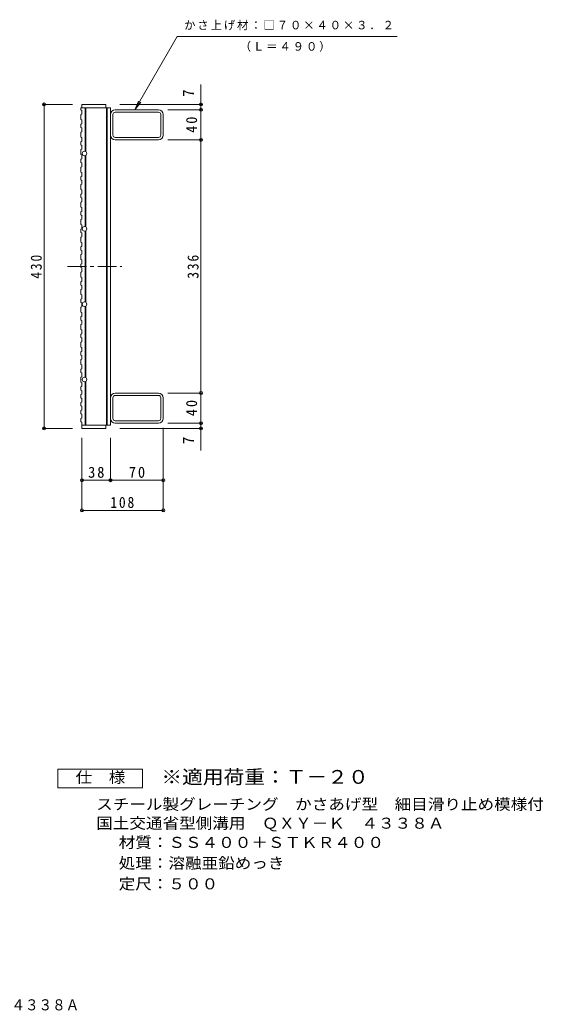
# Model space of a CAD drawing. Units: millimetres, scale not verified. Extents: x -569 to 819, y -690 to 666.
# Drawn here: x 125 to 819, y -690 to 628 of the extents above; entities that cross this region are included whole.
import ezdxf
from ezdxf.enums import TextEntityAlignment as Align

# ---------------------------------------------------------------- set-up
doc = ezdxf.new("R2010")
doc.units = ezdxf.units.MM
doc.header["$LTSCALE"] = 5
doc.header["$PDMODE"] = 32
doc.header["$PDSIZE"] = 4
doc.linetypes.add('CHAIN1', pattern=[8, 5, -1, 1, -1])
for name, color, linetype, lineweight in [('A-1_ピット', 2, 'Continuous', 9), ('A-2_蓋', 3, 'Continuous', 9), ('A-4_寸法', 7, 'Continuous', 9), ('F-4_F-4ﾚｲﾔ', 2, 'Continuous', 9)]:
    doc.layers.add(name, color=color, linetype=linetype, lineweight=lineweight)
doc.layers.add('F-5_F-5ﾚｲﾔ', color=2, linetype='Continuous')
doc.styles.add('ＭＳ ゴシック', font='')
doc.styles.get('ＭＳ ゴシック').set_extended_font_data('MS Gothic')

msp = doc.modelspace()

# ---------------------------------------------------------------- linework, layer by layer
at = {"layer": 'A-1_ピット'}
for p, q in [((248.552, 475.266), (248.552, 502.466)), ((308.952, 508.866), (251.752, 508.866)), ((308.952, 505.666), (251.752, 505.666)), ((312.152, 475.266), (312.152, 502.466)), ((315.352, 475.266), (315.352, 502.466)), ((251.752, 472.066), (308.952, 472.066)), ((308.952, 468.866), (251.752, 468.866)), ((308.952, 132.866), (251.752, 132.866)), ((248.552, 126.466), (248.552, 99.266)), ((251.752, 129.666), (308.952, 129.666)), ((312.152, 126.466), (312.152, 99.266)), ((315.352, 126.466), (315.352, 99.266)), ((308.952, 96.066), (251.752, 96.066)), ((308.952, 92.866), (251.752, 92.866))]:
    msp.add_line(p, q, dxfattribs=at)
for centre, radius, start, end in [((251.752, 502.466), 6.4, 90, 180), ((251.752, 502.466), 3.2, 90, 180), ((308.952, 502.466), 6.4, 0, 90), ((308.952, 502.466), 3.2, 0, 90), ((251.752, 475.266), 6.4, 180, 270), ((251.752, 475.266), 3.2, 180, 270), ((308.952, 475.266), 6.4, 270, 0), ((308.952, 475.266), 3.2, 270, 0), ((251.752, 126.466), 6.4, 90, 180), ((308.952, 126.466), 6.4, 0, 90), ((251.752, 126.466), 3.2, 90, 180), ((308.952, 126.466), 3.2, 0, 90), ((251.752, 99.266), 6.4, 180, 270), ((251.752, 99.266), 3.2, 180, 270), ((308.952, 99.266), 3.2, 270, 0), ((308.952, 99.266), 6.4, 270, 0)]:
    msp.add_arc(centre, radius, start, end, dxfattribs=at)
at = {"layer": 'A-2_蓋'}
for p, q in [((207.352, 515.866), (207.352, 511.366)), ((205.852, 508.531), (205.852, 511.366)), ((207.352, 511.366), (205.852, 511.366)), ((205.852, 502.395), (207.352, 502.906)), ((207.352, 511.366), (245.352, 511.366)), ((211.852, 511.366), (211.852, 453.694)), ((212.852, 511.366), (212.852, 453.102)), ((239.852, 511.366), (239.852, 90.366)), ((240.852, 511.366), (240.852, 90.366)), ((245.352, 511.366), (245.352, 90.366)), ((205.852, 489.712), (207.352, 490.223)), ((207.352, 495.336), (207.352, 490.223)), ((205.852, 479.168), (207.352, 479.68)), ((205.852, 466.485), (207.352, 466.996)), ((207.352, 472.11), (207.352, 466.996)), ((205.852, 455.942), (207.352, 456.453)), ((207.352, 448.883), (207.352, 443.77)), ((212.852, 448.63), (212.852, 353.102)), ((205.852, 443.259), (207.352, 443.77)), ((211.852, 448.037), (211.852, 353.694)), ((205.852, 432.715), (207.352, 433.227)), ((207.352, 425.657), (207.352, 420.544)), ((205.852, 420.032), (207.352, 420.544)), ((205.852, 409.489), (207.352, 410)), ((207.352, 415.114), (207.352, 410)), ((205.852, 396.806), (207.352, 397.317)), ((207.352, 402.43), (207.352, 397.317)), ((205.852, 386.263), (207.352, 386.774)), ((207.352, 391.887), (207.352, 386.774)), ((205.852, 373.58), (207.352, 374.091)), ((207.352, 379.204), (207.352, 374.091)), ((205.852, 363.036), (207.352, 363.548)), ((207.352, 368.661), (207.352, 363.548)), ((207.352, 355.978), (207.352, 350.864)), ((205.852, 350.353), (207.352, 350.864)), ((207.352, 345.434), (207.352, 340.321)), ((211.852, 348.037), (211.852, 253.694)), ((212.852, 348.63), (212.852, 253.102)), ((205.852, 339.81), (207.352, 340.321)), ((207.352, 332.751), (207.352, 327.638)), ((205.852, 327.127), (207.352, 327.638)), ((205.852, 316.583), (207.352, 317.095)), ((207.352, 322.208), (207.352, 317.095)), ((205.852, 303.9), (207.352, 304.412)), ((207.352, 309.525), (207.352, 304.412)), ((205.852, 293.357), (207.352, 293.868)), ((207.352, 298.981), (207.352, 293.868)), ((205.852, 280.674), (207.352, 281.185)), ((207.352, 286.298), (207.352, 281.185)), ((205.852, 270.13), (207.352, 270.642)), ((207.352, 275.755), (207.352, 270.642)), ((205.852, 257.447), (207.352, 257.959)), ((207.352, 263.072), (207.352, 257.959)), ((207.352, 252.529), (207.352, 247.416)), ((205.852, 246.904), (207.352, 247.416)), ((207.352, 239.845), (207.352, 234.732)), ((211.852, 248.038), (211.852, 153.694)), ((212.852, 248.63), (212.852, 153.102)), ((205.852, 234.221), (207.352, 234.732)), ((205.852, 223.678), (207.352, 224.189)), ((207.352, 229.302), (207.352, 224.189)), ((205.852, 210.994), (207.352, 211.506)), ((207.352, 216.619), (207.352, 211.506)), ((205.852, 200.451), (207.352, 200.963)), ((207.352, 206.076), (207.352, 200.963)), ((205.852, 187.768), (207.352, 188.279)), ((207.352, 193.393), (207.352, 188.279)), ((205.852, 177.225), (207.352, 177.736)), ((207.352, 182.849), (207.352, 177.736)), ((205.852, 164.542), (207.352, 165.053)), ((207.352, 170.166), (207.352, 165.053)), ((207.352, 159.623), (207.352, 154.51)), ((205.852, 153.998), (207.352, 154.51)), ((205.852, 153.998), (205.852, 147.451)), ((205.852, 147.451), (207.352, 146.94)), ((207.352, 146.94), (207.352, 141.826)), ((211.852, 148.037), (211.852, 90.366)), ((212.852, 148.63), (212.852, 90.366)), ((205.852, 141.315), (207.352, 141.826)), ((207.352, 136.396), (207.352, 131.283)), ((205.852, 130.772), (207.352, 131.283)), ((205.852, 120.229), (207.352, 120.74)), ((207.352, 125.853), (207.352, 120.74)), ((205.852, 109.686), (207.352, 110.197)), ((207.352, 115.31), (207.352, 110.197)), ((205.852, 99.143), (207.352, 99.654)), ((205.852, 99.143), (205.852, 94.735)), ((205.852, 94.735), (207.352, 94.224)), ((207.352, 104.767), (207.352, 99.654)), ((207.352, 94.224), (207.352, 85.866)), ((207.352, 90.366), (245.352, 90.366)), ((207.352, 85.866), (239.352, 85.866)), ((239.352, 90.366), (239.352, 85.866))]:
    msp.add_line(p, q, dxfattribs=at)
at = {"layer": 'A-2_蓋', "linetype": 'CHAIN1'}
msp.add_line((188.382, 300.866), (260.354, 300.866), dxfattribs=at)
at = {"layer": 'A-2_蓋'}
for points in [[(207.352, 515.866), (239.352, 515.866), (239.352, 511.366)], [(205.852, 508.531), (207.352, 508.019), (207.352, 502.906)], [(205.852, 502.395), (205.852, 495.847), (207.352, 495.336)], [(205.852, 489.712), (205.852, 485.304), (207.352, 484.793), (207.352, 479.68)], [(205.852, 479.168), (205.852, 472.621), (207.352, 472.11)], [(205.852, 466.485), (205.852, 462.078), (207.352, 461.566), (207.352, 456.453)], [(205.852, 455.942), (205.852, 449.394), (207.352, 448.883)], [(205.852, 443.259), (205.852, 438.851), (207.352, 438.34), (207.352, 433.227)], [(205.852, 432.715), (205.852, 426.168), (207.352, 425.657)], [(205.852, 420.032), (205.852, 415.625), (207.352, 415.114)], [(205.852, 409.489), (205.852, 402.942), (207.352, 402.43)], [(205.852, 396.806), (205.852, 392.399), (207.352, 391.887)], [(205.852, 386.263), (205.852, 379.715), (207.352, 379.204)], [(205.852, 373.58), (205.852, 369.172), (207.352, 368.661)], [(205.852, 363.036), (205.852, 356.489), (207.352, 355.978)], [(205.852, 350.353), (205.852, 345.946), (207.352, 345.434)], [(205.852, 339.81), (205.852, 333.262), (207.352, 332.751)], [(205.852, 327.127), (205.852, 322.719), (207.352, 322.208)], [(205.852, 316.583), (205.852, 310.036), (207.352, 309.525)], [(205.852, 303.9), (205.852, 299.493), (207.352, 298.981)], [(205.852, 293.357), (205.852, 286.81), (207.352, 286.298)], [(205.852, 280.674), (205.852, 276.266), (207.352, 275.755)], [(205.852, 270.13), (205.852, 263.583), (207.352, 263.072)], [(205.852, 257.447), (205.852, 253.04), (207.352, 252.529)], [(205.852, 246.904), (205.852, 240.357), (207.352, 239.845)], [(205.852, 234.221), (205.852, 229.814), (207.352, 229.302)], [(205.852, 223.678), (205.852, 217.13), (207.352, 216.619)], [(205.852, 210.994), (205.852, 206.587), (207.352, 206.076)], [(205.852, 200.451), (205.852, 193.904), (207.352, 193.393)], [(205.852, 187.768), (205.852, 183.361), (207.352, 182.849)], [(205.852, 177.225), (205.852, 170.677), (207.352, 170.166)], [(205.852, 164.542), (205.852, 160.134), (207.352, 159.623)], [(205.852, 141.315), (205.852, 136.908), (207.352, 136.396)], [(205.852, 130.772), (205.852, 126.365), (207.352, 125.853)], [(205.852, 120.229), (205.852, 115.821), (207.352, 115.31)], [(205.852, 109.686), (205.852, 105.278), (207.352, 104.767)]]:
    msp.add_lwpolyline(points, dxfattribs=at)
for centre in [(210.852, 450.866), (210.852, 350.866), (210.852, 250.866), (210.852, 150.866)]:
    msp.add_circle(centre, 3, dxfattribs=at)
at = {"layer": 'A-4_寸法'}
for p, q in [((365.352, 56.44), (365.352, 542.142)), ((194.852, 515.866), (155.852, 515.866)), ((157.352, 85.866), (157.352, 515.866)), ((257.852, 515.866), (366.852, 515.866)), ((277.852, 508.866), (282.636, 520.415)), ((277.852, 508.866), (285.462, 518.783)), ((321.452, 508.866), (366.852, 508.866)), ((321.452, 468.866), (366.852, 468.866)), ((321.452, 132.866), (366.852, 132.866)), ((321.452, 92.866), (366.852, 92.866)), ((194.852, 85.866), (155.852, 85.866)), ((257.852, 85.866), (366.852, 85.866)), ((315.352, 86.766), (315.352, -24.283)), ((207.352, 73.366), (207.352, -24.283)), ((245.352, 73.366), (245.352, 15.717)), ((207.352, 17.217), (315.352, 17.217)), ((207.352, -22.783), (315.352, -22.783))]:
    msp.add_line(p, q, dxfattribs=at)
msp.add_lwpolyline([(277.852, 508.866), (333.855, 605.866), (625.729, 605.866)], dxfattribs=at)
for p in [(157.352, 515.866), (365.352, 515.866), (365.352, 508.866), (365.352, 468.866), (365.352, 132.866), (365.352, 92.866), (157.352, 85.866), (365.352, 85.866), (207.352, 17.217), (245.352, 17.217), (315.352, 17.217), (207.352, -22.783), (315.352, -22.783)]:
    msp.add_point(p, dxfattribs=at)
at = {"layer": 'F-4_F-4ﾚｲﾔ'}
msp.add_lwpolyline([(175.292, -391.212), (175.292, -366.211), (287.792, -366.211), (287.792, -391.212)], close=True, dxfattribs=at)

# ---------------------------------------------------------------- texts
at = {"layer": 'A-4_寸法', "color": 2, "style": 'ＭＳ ゴシック'}
for p in [(360.352, 525.872), (360.352, 64.975)]:
    msp.add_text('7', height=14.66, rotation=90, dxfattribs=at).set_placement(p, align=Align.BOTTOM_LEFT)
at = {"layer": 'A-4_寸法', "char_height": 11, "attachment_point": 7, "style": 'ＭＳ ゴシック'}
for s, insert in [('\\T1.17;かさ上げ材：□７０×４０×３．２', (343.041, 614.341)), ('\\T1.17;（Ｌ＝４９０）', (416.859, 585.793))]:
    msp.add_mtext(s, dxfattribs=dict(at, insert=insert))
at = {"layer": 'A-4_寸法', "color": 2, "char_height": 14.66, "attachment_point": 7, "rotation": 90, "style": 'ＭＳ ゴシック'}
for s, insert in [('\\T1.27;\\W0.95;40', (360.352, 478.241)), ('\\T1.27;\\W0.9;430', (154.352, 284.616)), ('\\T1.27;\\W0.9;336', (362.352, 284.616)), ('\\T1.27;\\W0.95;40', (360.352, 102.241))]:
    msp.add_mtext(s, dxfattribs=dict(at, insert=insert))
at = {"layer": 'A-4_寸法', "color": 2, "char_height": 14.66, "attachment_point": 7, "style": 'ＭＳ ゴシック'}
for s, insert in [('\\T1.27;\\W0.95;38', (215.727, 20.217)), ('\\T1.27;\\W0.95;70', (269.727, 20.217)), ('\\T1.27;\\W0.9;108', (245.102, -19.783))]:
    msp.add_mtext(s, dxfattribs=dict(at, insert=insert))
at = {"layer": 'F-4_F-4ﾚｲﾔ', "style": 'ＭＳ ゴシック', "width": 1.1}
for s, p in [('仕\u3000様', (199.042, -388.712)), ('スチール製グレーチング\u3000かさあげ型\u3000細目滑り止め模様付', (226.337, -424.552)), ('国土交通省型側溝用\u3000ＱＸＹ－Ｋ\u3000４３３８Ａ', (226.337, -449.696)), ('材質：ＳＳ４００＋ＳＴＫＲ４００', (256.193, -475.171)), ('処理：溶融亜鉛めっき', (256.193, -502.671)), ('定尺：５００', (256.193, -530.172))]:
    msp.add_text(s, height=14.66, dxfattribs=at).set_placement(p, align=Align.BOTTOM_LEFT)
at = {"layer": 'F-5_F-5ﾚｲﾔ', "color": 3, "style": 'ＭＳ ゴシック', "width": 1.1}
msp.add_text('※適用荷重：Ｔ－２０', height=18.33, dxfattribs=at).set_placement((312.792, -391.212), align=Align.BOTTOM_LEFT)
at = {"layer": 'F-5_F-5ﾚｲﾔ', "style": 'ＭＳ ゴシック', "width": 0.9}
msp.add_text('国土交通省型側溝用\u3000ＱＸＹ－Ｋ\u3000４３３８Ａ', height=14.66, dxfattribs=at).set_placement((-173.98, -690.751), align=Align.BOTTOM_LEFT)

doc.saveas('drawing.dxf')
